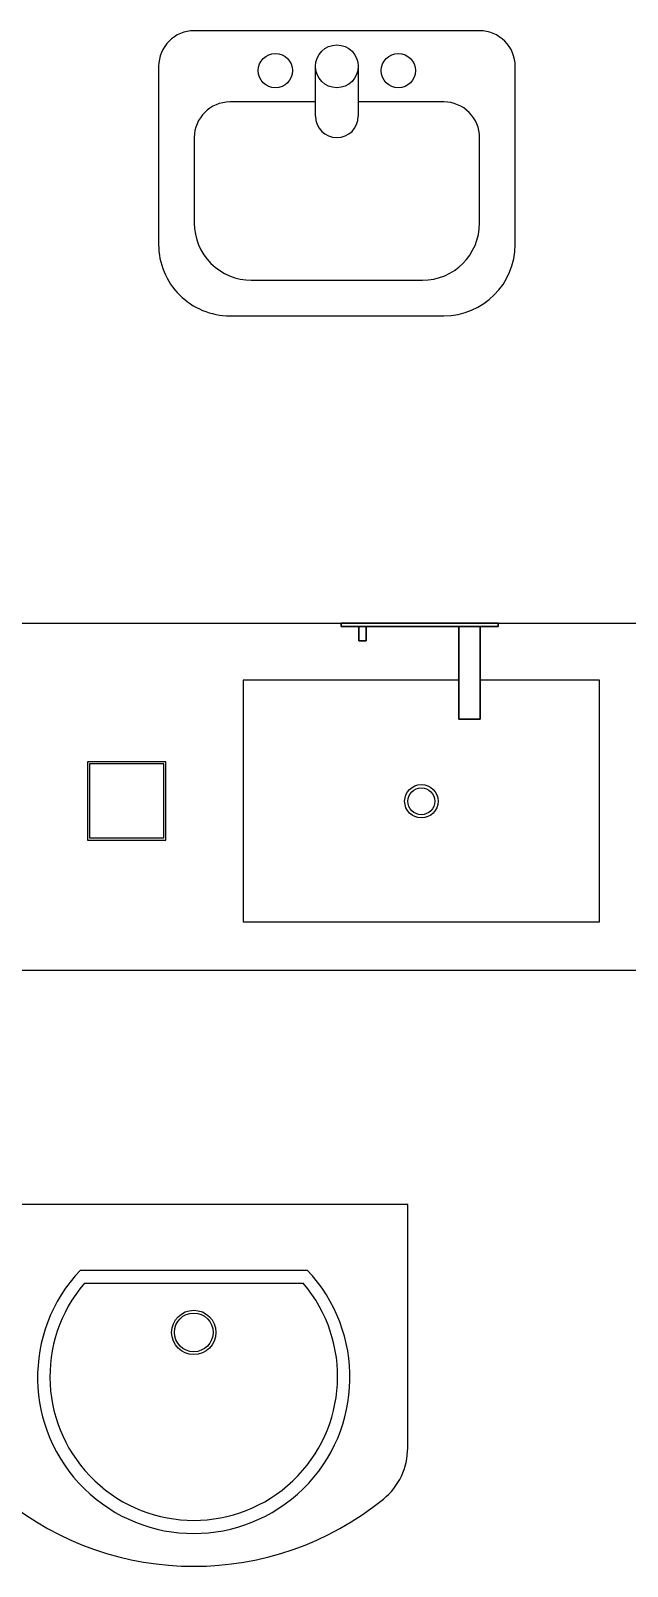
# Model space of a CAD drawing. Header units: inches. Extents: x -4148 to 3543, y 10663 to 18025.
# Drawn here: x -743 to 93, y 15803 to 17958 of the extents above; entities that cross this region are included whole.
import ezdxf

# ---------------------------------------------------------------- set-up
doc = ezdxf.new("R2010")
doc.units = ezdxf.units.IN
doc.header["$MEASUREMENT"] = 0
doc.layers.add('freecads.com', color=7, linetype='Continuous')

msp = doc.modelspace()

# ---------------------------------------------------------------- linework, layer by layer
at = {"layer": 'freecads.com'}
for p, q in [((-113.7, 17957.8), (-513.7, 17957.8)), ((-563.7, 17907.8), (-563.7, 17657.8)), ((-343.7, 17837.8), (-343.7, 17907.8)), ((-283.7, 17907.8), (-283.7, 17837.8)), ((-63.7, 17657.8), (-63.7, 17907.8)), ((-343.7, 17857.8), (-463.7, 17857.8)), ((-163.7, 17857.8), (-283.7, 17857.8)), ((-513.7, 17807.8), (-513.7, 17687.8)), ((-113.7, 17687.8), (-113.7, 17807.8)), ((-433.7, 17607.8), (-193.7, 17607.8)), ((-463.7, 17557.8), (-163.7, 17557.8)), ((-1456.7, 17126.7), (238, 17126.7)), ((-307.8, 17121.7), (-307.8, 17126.7)), ((-307.8, 17126.7), (-87.8, 17126.7)), ((-87.8, 17126.7), (-307.8, 17126.7)), ((-307.8, 17126.7), (-307.8, 17121.7)), ((-282.8, 17121.7), (-307.8, 17121.7)), ((-307.8, 17121.7), (-87.8, 17121.7)), ((-282.8, 17101.7), (-282.8, 17121.7)), ((-142.8, 17121.7), (-272.8, 17121.7)), ((-272.8, 17121.7), (-272.8, 17101.7)), ((-142.8, 16991.7), (-142.8, 17121.7)), ((-87.8, 17121.7), (-112.8, 17121.7)), ((-112.8, 17121.7), (-112.8, 16991.7)), ((-87.8, 17126.7), (-87.8, 17121.7)), ((-87.8, 17121.7), (-87.8, 17126.7)), ((-272.8, 17101.7), (-282.8, 17101.7)), ((-142.8, 17046.7, 0), (-445.3, 17046.7, 0)), ((-445.3, 17046.7, 0), (-445.3, 16707.7, 0)), ((-142.8, 17046.7, 0), (-445.3, 17046.7, 0)), ((-445.3, 17046.7, 0), (-445.3, 16707.7, 0)), ((54.7, 17046.7, 0), (-112.8, 17046.7, 0)), ((54.7, 17046.7, 0), (-112.8, 17046.7, 0)), ((54.7, 16707.7, 0), (54.7, 17046.7, 0)), ((54.7, 16707.7, 0), (54.7, 17046.7, 0)), ((-112.8, 16991.7), (-142.8, 16991.7)), ((-445.3, 16707.7, 0), (54.7, 16707.7, 0)), ((-445.3, 16707.7, 0), (54.7, 16707.7, 0)), ((238, 16639.5), (-1456.7, 16639.5))]:
    msp.add_line(p, q, dxfattribs=at)
at = {"layer": 'freecads.com', "extrusion": (0, 0, -1)}
for p, q in [((-282.8, 17101.7), (-282.8, 17121.7)), ((-282.8, 17121.7), (-272.8, 17121.7)), ((-272.8, 17121.7), (-272.8, 17101.7)), ((-272.8, 17101.7), (-282.8, 17101.7))]:
    msp.add_line(p, q, dxfattribs=at)
at = {"layer": 'freecads.com', "ltscale": 100}
for p, q in [((-272.8, 17121.7), (-282.8, 17121.7)), ((-282.8, 17121.7), (-282.8, 17101.7)), ((-272.8, 17101.7), (-272.8, 17121.7)), ((-112.8, 17121.7), (-142.8, 17121.7)), ((-142.8, 17121.7), (-142.8, 16991.7)), ((-112.8, 16991.7), (-112.8, 17121.7)), ((-282.8, 17101.7), (-272.8, 17101.7)), ((-142.8, 16991.7), (-112.8, 16991.7))]:
    msp.add_line(p, q, dxfattribs=at)
at = {"layer": 'freecads.com', "ltscale": 150}
for p, q in [((-553.5, 16932.2), (-663.5, 16932.2)), ((-663.5, 16932.2), (-663.5, 16822.2)), ((-556.5, 16929.2), (-660.5, 16929.2)), ((-660.5, 16929.2), (-660.5, 16825.2)), ((-556.5, 16825.2), (-556.5, 16929.2)), ((-553.5, 16822.2), (-553.5, 16932.2)), ((-660.5, 16825.2), (-556.5, 16825.2)), ((-663.5, 16822.2), (-553.5, 16822.2))]:
    msp.add_line(p, q, dxfattribs=at)
at = {"layer": 'freecads.com', "extrusion": (-0.001992, -0.006482, 0.999977)}
for p, q in [((-214.4, 16310.9, 0.8), (-814.4, 16310.9, -0.4)), ((-214.4, 16310.9, 0.8), (-814.4, 16310.9, -0.4)), ((-214.4, 15969.5, -1.4), (-214.4, 16310.9, 0.8)), ((-214.4, 15969.5, -1.4), (-214.4, 16310.9, 0.8)), ((-673.5, 16219, -0.7), (-355.3, 16219, 0)), ((-673.5, 16219, -0.7), (-355.3, 16219, 0)), ((-667.8, 16200.6, -0.8), (-361, 16200.6, -0.2)), ((-667.8, 16200.6, -0.8), (-361, 16200.6, -0.2))]:
    msp.add_line(p, q, dxfattribs=at)
at = {"layer": 'freecads.com'}
for centre, radius in [((-399.9, 17901.8), 24), ((-313.7, 17907.8), 30), ((-227.5, 17901.8), 24), ((-195.3, 16876.7, 0), 18.8), ((-514.4, 16131.6, -0.5), 31.1), ((-514.4, 16131.6, -0.5), 27.2)]:
    msp.add_circle(centre, radius, dxfattribs=at)
at = {"layer": 'freecads.com', "ltscale": 20}
msp.add_circle((-195.3, 16876.7, 0), 23.4, dxfattribs=at)
at = {"layer": 'freecads.com'}
for centre, radius, start, end in [((-513.7, 17907.8), 50, 90.0002, 180.0002), ((-113.7, 17907.8), 50, 0.0002, 90.0002), ((-463.7, 17807.8), 50, 90.0002, 180.0002), ((-313.7, 17837.8), 30, 180.0002, 0.0002), ((-163.7, 17807.8), 50, 0.0002, 90.0002), ((-433.7, 17687.8), 80, 180.0002, 270.0002), ((-193.7, 17687.8), 80, 270.0002, 0.0002), ((-463.7, 17657.8), 100, 180.0002, 270.0002), ((-163.7, 17657.8), 100, 270.0002, 0.0002), ((-514.4, 16068.5, -0.7), 219, 136.5759, 43.4241), ((-514.4, 16069.6, -0.8), 201.7, 139.5066, 40.4934), ((-306.7, 15969.5, -2.6), 92.3, 309.0775, 359.999), ((-514.4, 16225.2, -3), 421.8, 230.9222, 309.0778)]:
    msp.add_arc(centre, radius, start, end, dxfattribs=at)

doc.saveas('drawing.dxf')
